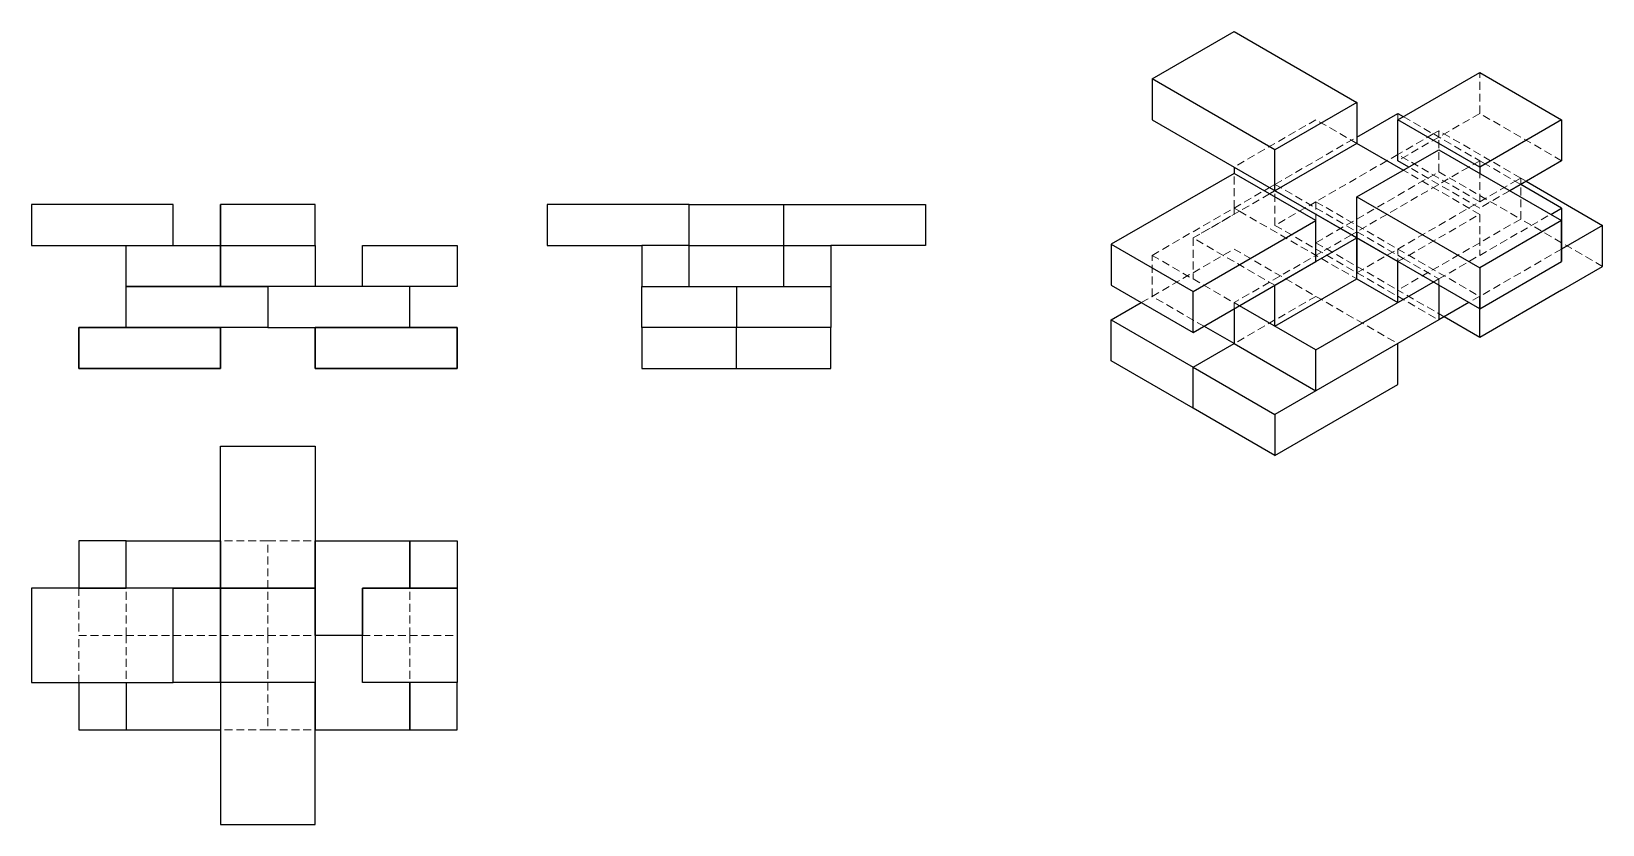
# Model space of a CAD drawing. Header units: inches. Extents: x 18.1 to 68, y 5.7 to 30.8.
import ezdxf

# ---------------------------------------------------------------- set-up
doc = ezdxf.new("R2010")
doc.units = ezdxf.units.IN
doc.header["$MEASUREMENT"] = 0
doc.linetypes.add('DASHED2', pattern=[0.375, 0.25, -0.125])
doc.layers.add('Tracejado2', color=40, linetype='DASHED2', lineweight=9, transparency=0.3)

msp = doc.modelspace()

# ---------------------------------------------------------------- linework, layer by layer
for p, q in [((53.674, 29.302), (56.272, 30.802)), ((56.272, 30.802), (60.169, 28.552)), ((61.469, 28.002), (64.067, 29.502)), ((64.067, 29.502), (66.665, 28.002)), ((57.571, 27.052), (53.674, 29.302)), ((53.674, 29.302), (53.674, 28.002)), ((60.169, 28.552), (57.571, 27.052)), ((60.169, 28.552), (60.169, 27.252)), ((53.674, 28.002), (56.272, 26.502)), ((60.169, 27.452), (61.469, 28.202)), ((61.469, 28.202), (61.642, 28.102)), ((61.469, 26.702), (61.469, 28.002)), ((64.067, 26.502), (61.469, 28.002)), ((66.665, 28.002), (64.067, 26.502)), ((66.665, 28.002), (66.665, 26.702)), ((60.169, 27.252), (57.571, 25.752)), ((57.571, 25.752), (57.571, 27.052)), ((61.642, 26.402), (60.169, 27.252)), ((60.169, 25.552), (62.768, 27.052)), ((62.768, 27.052), (66.665, 24.802)), ((56.272, 26.502), (61.469, 23.502)), ((56.272, 26.502), (56.272, 26.302)), ((61.815, 26.502), (61.469, 26.702)), ((64.067, 26.502), (64.067, 26.302)), ((66.665, 26.702), (65.019, 25.752)), ((56.272, 26.302), (52.375, 24.052)), ((58.87, 24.802), (56.272, 26.302)), ((66.665, 25.202), (65.366, 25.952)), ((65.539, 26.052), (67.964, 24.652)), ((57.571, 25.752), (57.398, 25.652)), ((60.169, 24.252), (57.571, 25.752)), ((60.169, 24.252), (60.169, 25.552)), ((60.169, 25.552), (64.067, 23.302)), ((22.624, 25.312), (18.124, 25.312)), ((18.124, 25.312), (18.124, 24.012)), ((22.624, 24.012), (22.624, 25.312)), ((24.124, 25.312), (24.124, 24.012)), ((27.124, 25.312), (24.124, 25.312)), ((24.124, 24.012), (24.124, 25.312)), ((27.124, 24.012), (27.124, 25.312)), ((38.986, 25.312), (34.486, 25.312)), ((34.486, 25.312), (34.486, 24.012)), ((38.986, 24.012), (38.986, 25.312)), ((38.986, 25.312), (41.986, 25.312)), ((41.986, 25.312), (41.986, 24.012)), ((41.986, 25.312), (46.486, 25.312)), ((46.486, 25.312), (46.486, 24.012)), ((66.318, 25.002), (66.665, 25.202)), ((66.665, 25.202), (66.665, 23.902)), ((54.973, 22.552), (58.87, 24.802)), ((58.87, 23.502), (58.87, 24.802)), ((60.169, 24.452), (60.169, 23.152)), ((66.665, 24.802), (64.067, 23.302)), ((66.665, 23.502), (66.665, 24.802)), ((67.964, 24.652), (66.665, 23.902)), ((67.964, 23.352), (67.964, 24.652)), ((18.124, 24.012), (22.624, 24.012)), ((21.124, 22.712), (21.124, 24.012)), ((21.124, 24.012), (24.124, 24.012)), ((21.124, 24.012), (22.624, 24.012)), ((24.124, 22.712), (24.124, 24.012)), ((24.124, 24.012), (27.124, 24.012)), ((24.124, 24.012), (24.124, 22.712)), ((24.124, 24.012), (27.124, 24.012)), ((27.124, 24.012), (27.124, 22.712)), ((28.624, 22.712), (28.624, 24.012)), ((28.624, 24.012), (31.624, 24.012)), ((31.624, 24.012), (31.624, 22.712)), ((34.486, 24.012), (37.486, 24.012)), ((38.986, 24.012), (37.486, 24.012)), ((37.486, 24.012), (37.486, 22.712)), ((38.986, 22.712), (38.986, 24.012)), ((38.986, 24.012), (41.986, 24.012)), ((41.986, 24.012), (41.986, 22.712)), ((41.986, 24.012), (43.486, 24.012)), ((43.486, 24.012), (43.486, 22.712)), ((46.486, 24.012), (43.486, 24.012)), ((52.375, 24.052), (54.973, 22.552)), ((52.375, 24.052), (52.375, 22.752)), ((57.571, 22.752), (60.169, 24.252)), ((60.169, 22.952), (60.169, 24.252)), ((61.469, 23.502), (60.169, 24.252)), ((54.973, 21.252), (58.87, 23.502)), ((61.469, 22.202), (61.469, 23.502)), ((64.067, 22.002), (61.469, 23.502)), ((64.067, 22.002), (66.665, 23.502)), ((66.665, 23.902), (66.665, 23.502)), ((57.571, 21.452), (60.169, 22.952)), ((60.169, 22.952), (61.469, 22.202)), ((60.169, 22.952), (61.469, 22.202)), ((64.067, 23.302), (64.067, 22.002)), ((66.665, 22.602), (67.964, 23.352)), ((21.124, 21.412), (21.124, 22.712)), ((21.124, 22.712), (25.624, 22.712)), ((24.124, 22.712), (21.124, 22.712)), ((27.124, 22.712), (24.124, 22.712)), ((25.624, 22.712), (25.624, 21.412)), ((30.124, 22.712), (25.624, 22.712)), ((25.624, 22.712), (25.624, 21.412)), ((31.624, 22.712), (28.624, 22.712)), ((30.124, 21.412), (30.124, 22.712)), ((37.486, 22.712), (40.486, 22.712)), ((37.486, 21.412), (37.486, 22.712)), ((40.486, 22.712), (40.486, 21.412)), ((40.486, 22.712), (43.486, 22.712)), ((43.486, 22.712), (43.486, 21.412)), ((52.375, 22.752), (54.973, 21.252)), ((54.973, 21.252), (54.973, 22.552)), ((57.571, 21.452), (57.571, 22.752)), ((58.87, 20.702), (62.594, 22.852)), ((62.768, 22.752), (62.768, 21.652)), ((66.665, 22.602), (64.067, 21.102)), ((52.375, 21.652), (53.328, 22.202)), ((56.272, 22.002), (56.272, 20.902)), ((58.87, 20.702), (56.446, 22.102)), ((63.72, 22.202), (62.768, 21.652)), ((64.067, 21.102), (64.067, 22.402)), ((52.375, 20.352), (52.375, 21.652)), ((52.375, 21.652), (54.973, 20.152)), ((56.272, 20.902), (55.32, 21.452)), ((62.768, 21.652), (61.469, 20.902)), ((64.067, 21.102), (62.941, 21.752)), ((24.124, 21.412), (19.624, 21.412)), ((19.624, 21.412), (19.624, 20.112)), ((19.624, 21.412), (24.124, 21.412)), ((19.624, 20.112), (19.624, 21.412)), ((25.624, 21.412), (21.124, 21.412)), ((24.124, 20.112), (24.124, 21.412)), ((24.124, 21.412), (24.124, 20.112)), ((25.624, 21.412), (30.124, 21.412)), ((27.124, 20.112), (27.124, 21.412)), ((27.124, 21.412), (31.624, 21.412)), ((31.624, 21.412), (27.124, 21.412)), ((27.124, 21.412), (27.124, 20.112)), ((31.624, 21.412), (31.624, 20.112)), ((31.624, 20.112), (31.624, 21.412)), ((40.486, 21.412), (37.486, 21.412)), ((37.486, 21.412), (37.486, 20.112)), ((40.486, 20.112), (40.486, 21.412)), ((43.486, 21.412), (40.486, 21.412)), ((43.486, 20.112), (43.486, 21.412)), ((54.973, 20.152), (56.272, 20.902)), ((56.272, 20.902), (58.87, 19.402)), ((61.469, 20.902), (57.571, 18.652)), ((58.87, 19.402), (58.87, 20.702)), ((61.469, 19.602), (61.469, 20.902)), ((19.624, 20.112), (24.124, 20.112)), ((24.124, 20.112), (19.624, 20.112)), ((31.624, 20.112), (27.124, 20.112)), ((27.124, 20.112), (31.624, 20.112)), ((37.486, 20.112), (40.486, 20.112)), ((40.486, 20.112), (43.486, 20.112)), ((54.973, 18.852), (52.375, 20.352)), ((54.973, 18.852), (54.973, 20.152)), ((54.973, 20.152), (57.571, 18.652)), ((57.571, 17.352), (61.469, 19.602)), ((57.571, 17.352), (54.973, 18.852)), ((57.571, 18.652), (57.571, 17.352)), ((24.124, 13.152), (24.124, 17.652)), ((24.124, 17.652), (27.124, 17.652)), ((27.124, 17.652), (27.124, 13.152)), ((21.124, 14.652), (19.624, 14.652)), ((19.624, 14.652), (19.624, 13.152)), ((21.124, 13.152), (21.124, 14.652)), ((21.124, 14.652), (24.124, 14.652)), ((21.124, 13.152), (21.124, 14.652)), ((24.124, 14.652), (24.124, 13.152)), ((27.124, 13.152), (27.124, 14.652)), ((27.124, 14.652), (30.124, 14.652)), ((27.124, 11.652), (27.124, 14.652)), ((30.124, 14.652), (30.124, 13.152)), ((30.124, 14.652), (31.624, 14.652)), ((30.124, 13.152), (30.124, 14.652)), ((31.624, 14.652), (31.624, 13.152)), ((18.124, 13.152), (18.124, 10.152)), ((22.624, 13.152), (18.124, 13.152)), ((19.624, 13.152), (21.124, 13.152)), ((24.124, 13.152), (21.124, 13.152)), ((22.624, 10.152), (22.624, 13.152)), ((22.624, 13.152), (24.124, 13.152)), ((22.624, 10.152), (22.624, 13.152)), ((24.124, 13.152), (24.124, 10.152)), ((24.124, 10.152), (24.124, 13.152)), ((24.124, 13.152), (27.124, 13.152)), ((24.124, 10.152), (24.124, 13.152)), ((27.124, 13.152), (24.124, 13.152)), ((27.124, 13.152), (27.124, 10.152)), ((30.124, 13.152), (28.624, 13.152)), ((28.624, 13.152), (28.624, 11.652)), ((28.624, 13.152), (31.624, 13.152)), ((28.624, 10.152), (28.624, 13.152)), ((31.624, 13.152), (30.124, 13.152)), ((31.624, 13.152), (31.624, 10.152)), ((28.624, 11.652), (27.124, 11.652)), ((28.624, 11.652), (27.124, 11.652)), ((27.124, 11.652), (27.124, 8.652)), ((28.624, 10.152), (28.624, 11.652)), ((18.124, 10.152), (22.624, 10.152)), ((19.624, 10.152), (19.624, 8.652)), ((21.124, 10.152), (21.124, 8.652)), ((24.124, 10.152), (22.624, 10.152)), ((27.124, 10.152), (24.124, 10.152)), ((24.124, 10.152), (24.124, 5.652)), ((27.124, 5.652), (27.124, 10.152)), ((27.124, 10.152), (27.124, 8.652)), ((30.124, 10.152), (28.624, 10.152)), ((31.624, 10.152), (28.624, 10.152)), ((30.124, 8.652), (30.124, 10.152)), ((31.624, 10.152), (30.124, 10.152)), ((30.124, 10.152), (30.124, 8.652)), ((31.624, 8.652), (31.624, 10.152)), ((19.624, 8.652), (21.124, 8.652)), ((21.124, 8.652), (24.124, 8.652)), ((27.124, 8.652), (30.124, 8.652)), ((30.124, 8.652), (31.624, 8.652)), ((24.124, 5.652), (27.124, 5.652))]:
    msp.add_line(p, q)
at = {"layer": 'Tracejado2'}
for p, q in [((64.067, 28.202), (64.067, 29.502)), ((58.87, 28.002), (56.272, 26.502)), ((60.169, 27.252), (58.87, 28.002)), ((61.469, 28.202), (61.469, 26.902)), ((64.067, 28.202), (61.469, 26.702)), ((61.642, 28.102), (64.067, 26.702)), ((66.665, 26.702), (64.067, 28.202)), ((57.571, 25.952), (60.169, 27.452)), ((62.594, 27.552), (61.469, 26.902)), ((62.768, 27.452), (61.469, 26.702)), ((62.768, 27.652), (62.594, 27.552)), ((62.768, 26.352), (62.768, 27.652)), ((64.413, 26.702), (62.768, 27.652)), ((61.122, 26.702), (58.87, 25.402)), ((63.72, 26.502), (60.169, 24.452)), ((61.469, 26.902), (61.122, 26.702)), ((64.067, 25.402), (61.469, 26.902)), ((64.067, 25.202), (61.815, 26.502)), ((64.067, 26.702), (63.72, 26.502)), ((64.067, 25.402), (64.067, 26.702)), ((64.24, 26.602), (64.067, 26.702)), ((65.366, 25.952), (64.24, 26.602)), ((65.366, 26.152), (64.413, 26.702)), ((56.272, 25.202), (56.272, 26.302)), ((57.398, 25.852), (57.571, 25.952)), ((57.571, 25.952), (60.169, 24.452)), ((58.87, 24.102), (62.768, 26.352)), ((61.469, 23.902), (65.192, 26.052)), ((64.067, 25.002), (61.642, 26.402)), ((62.768, 26.352), (65.366, 24.852)), ((65.192, 26.052), (65.366, 26.152)), ((65.366, 26.152), (65.539, 26.052)), ((65.366, 24.852), (65.366, 26.152)), ((53.674, 23.702), (57.225, 25.752)), ((57.398, 25.652), (54.973, 24.252)), ((57.225, 25.752), (57.398, 25.852)), ((57.571, 24.652), (57.571, 25.752)), ((65.019, 25.752), (64.067, 25.202)), ((54.973, 24.252), (56.272, 25.002)), ((56.272, 25.202), (56.446, 25.102)), ((56.272, 25.002), (56.272, 25.202)), ((56.446, 25.102), (60.169, 22.952)), ((58.87, 25.402), (57.571, 24.652)), ((58.87, 25.402), (61.469, 23.902)), ((58.87, 25.402), (58.87, 24.802)), ((60.169, 23.152), (64.067, 25.402)), ((61.469, 23.502), (64.067, 25.002)), ((62.768, 22.952), (66.318, 25.002)), ((64.067, 25.002), (64.067, 23.702)), ((57.571, 24.652), (60.169, 23.152)), ((60.169, 24.452), (59.996, 24.352)), ((60.169, 24.452), (61.642, 23.602)), ((65.366, 24.852), (61.469, 22.602)), ((67.964, 23.352), (65.366, 24.852)), ((57.571, 22.752), (54.973, 24.252)), ((54.973, 24.252), (54.973, 22.952)), ((59.996, 24.352), (56.272, 22.202)), ((58.87, 24.102), (61.469, 22.602)), ((53.674, 22.402), (53.674, 23.702)), ((53.674, 23.702), (54.973, 22.952)), ((54.973, 23.152), (56.272, 23.902)), ((56.272, 23.902), (58.87, 22.402)), ((61.469, 22.602), (61.469, 23.902)), ((61.469, 23.902), (64.067, 22.402)), ((61.642, 23.602), (62.768, 22.952)), ((66.665, 23.902), (63.72, 22.202)), ((53.674, 22.402), (54.973, 23.152)), ((54.973, 22.952), (56.272, 22.202)), ((60.169, 23.152), (62.768, 21.652)), ((62.594, 22.852), (62.768, 22.952)), ((62.768, 22.952), (62.768, 22.752)), ((62.941, 21.752), (61.469, 22.602)), ((53.328, 22.202), (53.674, 22.402)), ((55.32, 21.452), (53.674, 22.402)), ((58.87, 22.402), (56.272, 20.902)), ((56.272, 22.202), (56.272, 22.002)), ((56.446, 22.102), (56.272, 22.202)), ((58.87, 22.402), (61.469, 20.902)), ((25.624, 14.652), (24.124, 14.652)), ((25.624, 11.652), (25.624, 14.652)), ((25.624, 14.652), (27.124, 14.652)), ((19.624, 13.152), (19.624, 11.652)), ((21.124, 11.652), (21.124, 13.152)), ((30.124, 11.652), (30.124, 13.152)), ((19.624, 10.152), (19.624, 11.652)), ((19.624, 11.652), (21.124, 11.652)), ((19.624, 11.652), (21.124, 11.652)), ((21.124, 11.652), (21.124, 10.152)), ((21.124, 11.652), (25.624, 11.652)), ((21.124, 11.652), (25.624, 11.652)), ((25.624, 11.652), (25.624, 8.652)), ((25.624, 11.652), (27.124, 11.652)), ((28.624, 11.652), (30.124, 11.652)), ((30.124, 11.652), (30.124, 10.152)), ((30.124, 11.652), (31.624, 11.652)), ((25.624, 8.652), (24.124, 8.652)), ((25.624, 8.652), (27.124, 8.652))]:
    msp.add_line(p, q, dxfattribs=at)

doc.saveas('drawing.dxf')
